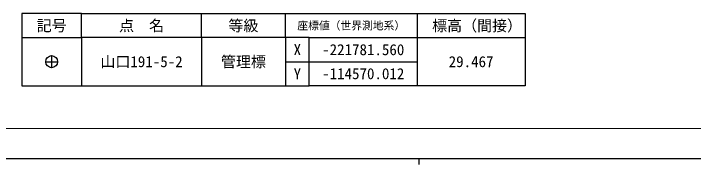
# Model space of a CAD drawing. Units: millimetres at full size, sheet at 1:1000; details may follow other scales. Extents: x 40000 to 680000, y 20000 to 380000.
# Drawn here: x 100386 to 213839, y 204000 to 229102 of the extents above; entities that cross this region are included whole.
import ezdxf
from ezdxf.enums import TextEntityAlignment as Align

# ---------------------------------------------------------------- set-up
doc = ezdxf.new("R2010")
doc.units = ezdxf.units.MM
doc.header["$LTSCALE"] = 1000
for name, color, linetype, lineweight in [('M-BMK-SRVR', 3, 'Continuous', 25), ('M-STR-HTXT', 7, 'Continuous', 13), ('M-TTL-BAND', 7, 'Continuous', 25)]:
    doc.layers.add(name, color=color, linetype=linetype, lineweight=lineweight)
doc.styles.add('ＭＳ ゴシック', font='')
doc.styles.get('ＭＳ ゴシック').set_extended_font_data('MS Gothic')

msp = doc.modelspace()

# ---------------------------------------------------------------- linework, layer by layer
at = {"layer": 'M-BMK-SRVR'}
for p, q in [((111739, 229102), (101739, 229102)), ((101739, 229102), (101739, 225102)), ((111739, 225102), (111739, 229102)), ((111739, 229102), (131739, 229102)), ((131739, 225102), (131739, 229102)), ((131739, 229102), (145739, 229102)), ((145739, 225102), (145739, 229102)), ((145739, 229102), (167739, 229102)), ((167739, 229102), (167739, 225102)), ((167739, 229102), (185739, 229102)), ((185739, 229102), (185739, 225102)), ((101739, 225102), (111739, 225102)), ((101739, 225102), (101739, 217102)), ((131739, 225102), (111739, 225102)), ((111739, 225102), (111739, 217102)), ((145739, 225102), (131739, 225102)), ((131739, 225102), (131739, 217102)), ((149739, 225102), (145739, 225102)), ((145739, 225102), (145739, 221102)), ((149739, 221102), (149739, 225102)), ((149739, 225102), (167739, 225102)), ((167739, 225102), (167739, 221102)), ((167739, 225102), (185739, 225102)), ((185739, 225102), (185739, 217102)), ((106739, 222102), (106739, 220102)), ((105739, 221102), (107739, 221102)), ((145739, 221102), (149739, 221102)), ((145739, 221102), (145739, 217102)), ((149739, 217102), (149739, 221102)), ((149739, 221102), (167739, 221102)), ((167739, 221102), (167739, 217102)), ((101739, 217102), (111739, 217102)), ((111739, 217102), (131739, 217102)), ((131739, 217102), (145739, 217102)), ((145739, 217102), (149739, 217102)), ((167739, 217102), (149739, 217102)), ((185739, 217102), (167739, 217102))]:
    msp.add_line(p, q, dxfattribs=at)
msp.add_circle((106739, 221102), 1000, dxfattribs=at)
at = {"layer": 'M-STR-HTXT'}
msp.add_line((64712, 210000), (571496, 210000), dxfattribs=at)
at = {"layer": 'M-TTL-BAND'}
for p, q in [((40000, 205000), (579000, 205000)), ((168000, 205000), (168000, 204000))]:
    msp.add_line(p, q, dxfattribs=at)

# ---------------------------------------------------------------- texts
at = {"layer": 'M-BMK-SRVR', "style": 'ＭＳ ゴシック'}
for s, height, p in [('記号', 1833, (106739, 227102)), ('点\u3000名', 1833, (121739, 227102)), ('等級', 1833, (138739, 227102)), ('標高（間接）', 1833, (177739, 227102)), ('座標値（世界測地系）', 1320, (156739, 227102)), ('X', 1833, (147739, 223102)), ('-221781.560', 1833, (158739, 223102)), ('山口191-5-2', 1833, (121739, 221102)), ('管理標', 1833, (138739, 221102)), ('29.467', 1833, (176739, 221102)), ('Y', 1833, (147739, 219102)), ('-114570.012', 1833, (158739, 219102))]:
    msp.add_text(s, height=height, dxfattribs=at).set_placement(p, align=Align.MIDDLE_CENTER)

doc.saveas('drawing.dxf')
